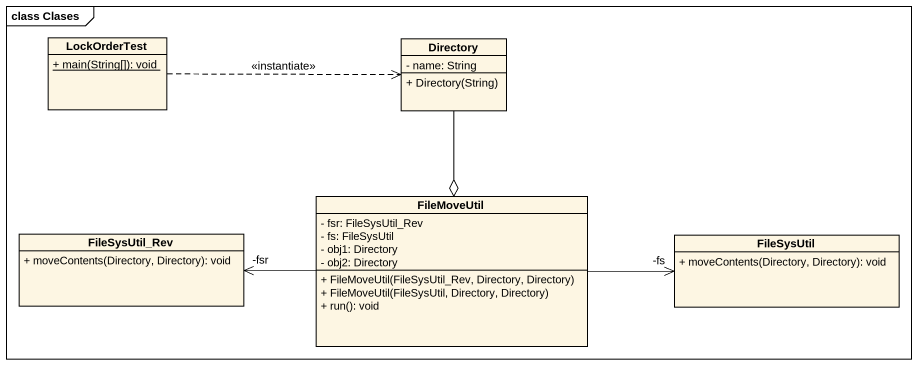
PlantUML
@startuml
mainframe class Clases
hide circle
hide empty members
skinparam classAttributeIconSize 0
class LockOrderTest {
  {static} + main(String[]): void
}
class Directory {
  - name: String
  + Directory(String)
}
class FileMoveUtil {
  - fsr: FileSysUtil_Rev
  - fs: FileSysUtil
  - obj1: Directory
  - obj2: Directory
  + FileMoveUtil(FileSysUtil_Rev, Directory, Directory)
  + FileMoveUtil(FileSysUtil, Directory, Directory)
  + run(): void
}
class FileSysUtil_Rev {
  + moveContents(Directory, Directory): void
}
class FileSysUtil {
  + moveContents(Directory, Directory): void
}
LockOrderTest .right.> Directory : <<instantiate>>
Directory --o FileMoveUtil
FileMoveUtil -left-> "-fsr" FileSysUtil_Rev
FileMoveUtil -right-> "-fs" FileSysUtil
@enduml
